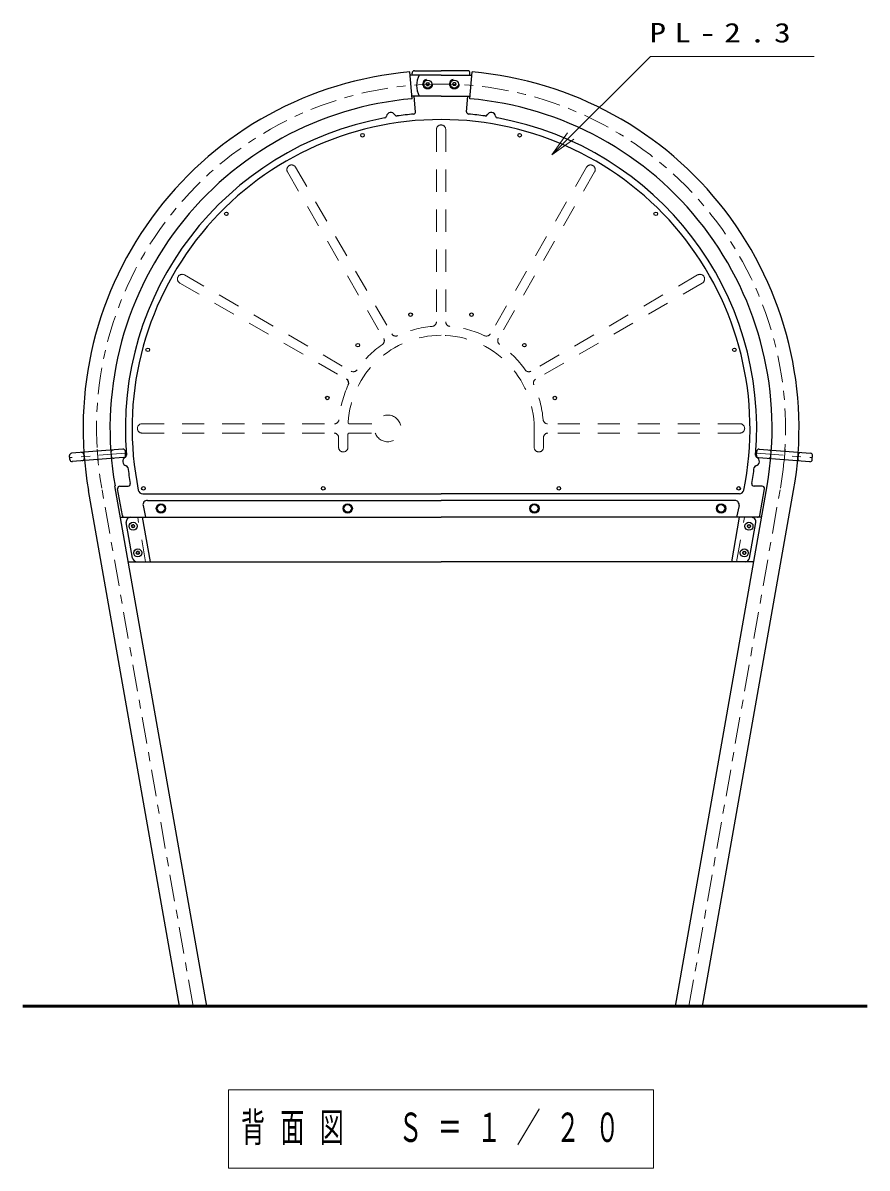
# Model space of a CAD drawing. Units: millimetres on the paper, scale 1:20. Extents: x -385 to 136, y -19 to 267.
# Drawn here: x 41.1 to 136, y 49.8 to 178.6 of the extents above; entities that cross this region are included whole.
import ezdxf

# ---------------------------------------------------------------- set-up
doc = ezdxf.new("R2010")
doc.units = ezdxf.units.MM
doc.linetypes.add('USER1', pattern=[4.5, 2.5, -2])
doc.linetypes.add('USER2', pattern=[6, 3, -1, 1, -1])
doc.layers.add('LY_1', color=7, linetype='Continuous', lineweight=25)
doc.styles.add('ＭＳ ゴシック', font='')
doc.styles.get('ＭＳ ゴシック').set_extended_font_data('MS Gothic')

msp = doc.modelspace()

# ---------------------------------------------------------------- linework, layer by layer
at = {"layer": 'LY_1', "color": 70}
for p, q in [((84.86, 170.076), (84.596, 173.089)), ((91.351, 170.076), (91.614, 173.089)), ((61.754, 67.98), (51.433, 126.514)), ((114.456, 67.98), (124.777, 126.514)), ((58.683, 67.98), (48.454, 125.989)), ((117.528, 67.98), (127.756, 125.989)), ((52.056, 122.98), (53.199, 122.98)), ((124.154, 122.98), (123.012, 122.98)), ((52.938, 117.98), (53.904, 117.98)), ((123.272, 117.98), (122.306, 117.98))]:
    msp.add_line(p, q, dxfattribs=at)
at = {"layer": 'LY_1', "color": 4}
for p, q in [((84.878, 172.73), (84.627, 172.73)), ((88.105, 172.73), (84.878, 172.73)), ((88.105, 172.73), (91.332, 172.73)), ((91.332, 172.73), (91.583, 172.73)), ((85.084, 170.38), (84.833, 170.38)), ((88.105, 170.38), (85.084, 170.38)), ((88.105, 170.38), (91.126, 170.38)), ((91.126, 170.38), (91.377, 170.38))]:
    msp.add_line(p, q, dxfattribs=at)
at = {"layer": 'LY_1', "color": 2}
for p, q in [((84.878, 172.73), (84.858, 172.958)), ((85.108, 173.23), (88.105, 173.23)), ((91.103, 173.23), (88.105, 173.23)), ((91.332, 172.73), (91.352, 172.958)), ((85.238, 168.616), (85.084, 170.38)), ((90.972, 168.616), (91.126, 170.38)), ((51.978, 126.48), (52.906, 126.48)), ((124.232, 126.48), (123.305, 126.48)), ((52.261, 123.187), (51.732, 126.187)), ((123.949, 123.187), (124.478, 126.187))]:
    msp.add_line(p, q, dxfattribs=at)
at = {"layer": 'LY_1'}
for p, q in [((86.519, 171.88), (86.432, 171.73)), ((86.519, 171.58), (86.432, 171.73)), ((86.519, 171.88), (86.692, 171.88)), ((86.519, 171.58), (86.692, 171.58)), ((86.778, 171.73), (86.692, 171.88)), ((86.778, 171.73), (86.692, 171.58)), ((89.432, 171.73), (89.519, 171.88)), ((89.432, 171.73), (89.519, 171.58)), ((89.692, 171.88), (89.519, 171.88)), ((89.692, 171.58), (89.519, 171.58)), ((89.692, 171.88), (89.778, 171.73)), ((89.692, 171.58), (89.778, 171.73)), ((56.36, 124.405), (56.114, 123.98)), ((56.114, 123.98), (56.36, 123.555)), ((56.851, 124.405), (56.36, 124.405)), ((57.096, 123.98), (56.851, 124.405)), ((56.851, 123.555), (57.096, 123.98)), ((77.36, 124.405), (77.114, 123.98)), ((77.114, 123.98), (77.36, 123.555)), ((77.851, 124.405), (77.36, 124.405)), ((78.096, 123.98), (77.851, 124.405)), ((77.851, 123.555), (78.096, 123.98)), ((98.36, 124.405), (98.114, 123.98)), ((98.114, 123.98), (98.36, 123.555)), ((98.851, 124.405), (98.36, 124.405)), ((99.096, 123.98), (98.851, 124.405)), ((98.851, 123.555), (99.096, 123.98)), ((119.36, 124.405), (119.114, 123.98)), ((119.114, 123.98), (119.36, 123.555)), ((119.851, 124.405), (119.36, 124.405)), ((120.096, 123.98), (119.851, 124.405)), ((119.851, 123.555), (120.096, 123.98)), ((56.36, 123.555), (56.851, 123.555)), ((77.36, 123.555), (77.851, 123.555)), ((98.36, 123.555), (98.851, 123.555)), ((119.36, 123.555), (119.851, 123.555)), ((53.297, 121.98), (53.384, 122.13)), ((53.297, 121.98), (53.384, 121.83)), ((53.557, 122.13), (53.384, 122.13)), ((53.557, 121.83), (53.384, 121.83)), ((53.557, 122.13), (53.644, 121.98)), ((53.557, 121.83), (53.644, 121.98)), ((122.653, 122.13), (122.567, 121.98)), ((122.653, 121.83), (122.567, 121.98)), ((122.653, 122.13), (122.826, 122.13)), ((122.653, 121.83), (122.826, 121.83)), ((122.913, 121.98), (122.826, 122.13)), ((122.913, 121.98), (122.826, 121.83)), ((53.826, 118.98), (53.913, 119.13)), ((53.826, 118.98), (53.913, 118.83)), ((54.086, 119.13), (53.913, 119.13)), ((54.086, 118.83), (53.913, 118.83)), ((54.086, 119.13), (54.173, 118.98)), ((54.086, 118.83), (54.173, 118.98)), ((122.124, 119.13), (122.038, 118.98)), ((122.124, 118.83), (122.038, 118.98)), ((122.124, 119.13), (122.297, 119.13)), ((122.124, 118.83), (122.297, 118.83)), ((122.384, 118.98), (122.297, 119.13)), ((122.384, 118.98), (122.297, 118.83))]:
    msp.add_line(p, q, dxfattribs=at)
at = {"layer": 'LY_1', "color": 4, "linetype": 'USER1', "lineweight": 13}
for p, q in [((87.58, 166.605), (87.58, 144.961)), ((88.63, 166.605), (88.63, 144.961)), ((71.747, 162.363), (82.569, 143.619)), ((104.463, 162.363), (93.641, 143.619)), ((70.838, 161.838), (81.66, 143.094)), ((105.372, 161.838), (94.55, 143.094)), ((59.248, 150.247), (77.992, 139.425)), ((116.963, 150.247), (98.219, 139.425)), ((58.723, 149.338), (77.467, 138.516)), ((117.488, 149.338), (98.744, 138.516)), ((54.48, 133.505), (76.124, 133.505)), ((77.802, 133.505), (80.7, 133.505)), ((98.58, 132.98), (98.58, 130.855)), ((121.73, 133.505), (100.086, 133.505)), ((54.48, 132.455), (76.08, 132.455)), ((76.58, 131.955), (76.58, 130.855)), ((77.63, 132.305), (77.63, 130.855)), ((77.78, 132.455), (80.7, 132.455)), ((99.63, 131.955), (99.63, 130.855)), ((121.73, 132.455), (100.13, 132.455))]:
    msp.add_line(p, q, dxfattribs=at)
at = {"layer": 'LY_1', "lineweight": 13}
for p, q in [((100.572, 163.766), (102.34, 166.241)), ((100.572, 163.766), (102.694, 165.887)), ((103.047, 165.534), (100.572, 163.766)), ((64.205, 58.553), (64.205, 49.753)), ((112.005, 58.553), (64.205, 58.553)), ((112.005, 49.753), (112.005, 58.553)), ((64.205, 49.753), (112.005, 49.753))]:
    msp.add_line(p, q, dxfattribs=at)
at = {"layer": 'LY_1', "color": 1, "linetype": 'USER2', "lineweight": 13}
for p, q in [((52.615, 130.187), (46.334, 129.693)), ((49.53, 129.242), (49.419, 130.647)), ((123.595, 130.187), (129.876, 129.693)), ((126.681, 129.242), (126.791, 130.647))]:
    msp.add_line(p, q, dxfattribs=at)
at = {"layer": 'LY_1', "color": 1}
for p, q in [((52.328, 130.641), (46.546, 130.186)), ((52.633, 129.963), (52.597, 130.411)), ((123.578, 129.963), (123.613, 130.411)), ((123.882, 130.641), (129.664, 130.186)), ((46.352, 129.468), (46.317, 129.917)), ((52.403, 129.694), (46.621, 129.239)), ((123.807, 129.694), (129.59, 129.239)), ((129.858, 129.468), (129.894, 129.917))]:
    msp.add_line(p, q, dxfattribs=at)
at = {"layer": 'LY_1', "color": 1, "linetype": 'USER1', "lineweight": 13}
for p, q in [((51.037, 129.837), (51.002, 130.286)), ((125.173, 129.837), (125.208, 130.286)), ((47.947, 129.594), (47.912, 130.042)), ((128.263, 129.594), (128.299, 130.042))]:
    msp.add_line(p, q, dxfattribs=at)
at = {"layer": 'LY_1', "linetype": 'USER2', "lineweight": 13}
for p, q in [((60.219, 67.98), (49.944, 126.251)), ((115.992, 67.98), (126.266, 126.251))]:
    msp.add_line(p, q, dxfattribs=at)
at = {"layer": 'LY_1', "color": 131}
for p in [(54.547, 125.63), (121.663, 125.63)]:
    msp.add_line(p, (88.105, 125.63), dxfattribs=at)
at = {"layer": 'LY_1', "color": 190}
for p, q in [((54.583, 124.293), (54.857, 122.98)), ((55.075, 124.88), (88.105, 124.88)), ((121.135, 124.88), (88.105, 124.88)), ((121.627, 124.293), (121.353, 122.98)), ((53.128, 122.98), (88.105, 122.98)), ((55.414, 117.98), (54.532, 122.98)), ((123.082, 122.98), (88.105, 122.98)), ((120.797, 117.98), (121.678, 122.98)), ((53.412, 118.393), (52.706, 122.393)), ((122.799, 118.393), (123.504, 122.393)), ((53.833, 117.98), (88.105, 117.98)), ((122.377, 117.98), (88.105, 117.98))]:
    msp.add_line(p, q, dxfattribs=at)
at = {"layer": 'LY_1', "color": 70, "linetype": 'USER1', "lineweight": 13}
for p, q in [((54.87, 117.963), (53.989, 122.963)), ((121.34, 117.963), (122.221, 122.963))]:
    msp.add_line(p, q, dxfattribs=at)
at = {"layer": 'LY_1', "lineweight": 50}
msp.add_line((136.023, 67.98), (41.076, 67.98), dxfattribs=at)
at = {"layer": 'LY_1', "lineweight": 13}
msp.add_lwpolyline([(100.572, 163.766), (111.647, 174.84), (130.067, 174.84)], dxfattribs=at)
at = {"layer": 'LY_1', "linetype": 'USER1', "lineweight": 13}
for centre in [(86.605, 171.73), (89.605, 171.73)]:
    msp.add_circle(centre, 0.55, dxfattribs=at)
at = {"layer": 'LY_1'}
for centre, radius in [((86.605, 171.73), 0.45), ((86.605, 171.73), 0.173), ((89.605, 171.73), 0.45), ((89.605, 171.73), 0.173), ((56.605, 123.98), 0.525), ((56.605, 123.98), 0.425), ((77.605, 123.98), 0.525), ((77.605, 123.98), 0.425), ((98.605, 123.98), 0.525), ((98.605, 123.98), 0.425), ((119.605, 123.98), 0.525), ((119.605, 123.98), 0.425), ((53.471, 121.98), 0.45), ((122.74, 121.98), 0.45), ((53.471, 121.98), 0.173), ((122.74, 121.98), 0.173), ((54, 118.98), 0.45), ((54, 118.98), 0.173), ((122.211, 118.98), 0.45), ((122.211, 118.98), 0.173)]:
    msp.add_circle(centre, radius, dxfattribs=at)
at = {"layer": 'LY_1', "color": 131}
for centre in [(79.266, 165.966), (96.944, 165.966), (63.957, 157.128), (112.253, 157.128), (84.676, 145.779), (91.535, 145.779), (55.119, 141.819), (78.736, 142.349), (97.474, 142.349), (121.092, 141.819), (75.307, 136.409), (100.904, 136.409), (54.629, 126.23), (74.855, 126.23), (101.355, 126.23), (121.581, 126.23)]:
    msp.add_circle(centre, 0.2, dxfattribs=at)
at = {"layer": 'LY_1', "color": 70}
for radius, start, end in [(40.263, 95, 190), (40.263, 350, 85), (37.237, 95, 190), (37.237, 350, 85)]:
    msp.add_arc((88.105, 132.98), radius, start, end, dxfattribs=at)
at = {"layer": 'LY_1', "color": 2}
for centre, radius, start, end in [((85.108, 172.98), 0.25, 90, 185), ((91.103, 172.98), 0.25, 355, 90), ((88.105, 132.98), 35.5, 100.28407, 184.86273), ((81.723, 168.156), 0.25, 280.28407, 350.24521), ((82.462, 168.029), 0.5, 28.04839, 170.24521), ((83.124, 168.381), 0.25, 208.04839, 278.00953), ((88.105, 132.98), 35.5, 95, 98.00953), ((84.989, 168.594), 0.25, 275, 5), ((91.221, 168.594), 0.25, 175, 265), ((88.105, 132.98), 35.5, 81.99047, 85), ((93.086, 168.381), 0.25, 261.99047, 331.95161), ((93.748, 168.029), 0.5, 9.75479, 151.95161), ((94.488, 168.156), 0.25, 189.75479, 259.71593), ((88.105, 132.98), 35.5, 355.13727, 79.71593), ((52.8, 129.269), 0.5, 114.90159, 257.09841), ((52.484, 129.95), 0.25, 294.90159, 4.86273), ((123.726, 129.95), 0.25, 175.13727, 245.09841), ((123.411, 129.269), 0.5, 282.90159, 65.09841), ((52.632, 128.538), 0.25, 7.13727, 77.09841), ((88.105, 132.98), 35.5, 187.13727, 190.06849), ((88.105, 132.98), 35.5, 349.93151, 352.86273), ((123.578, 128.538), 0.25, 102.90159, 172.86273), ((51.978, 126.23), 0.25, 90, 190), ((52.906, 126.73), 0.25, 270, 10.06849), ((123.305, 126.73), 0.25, 169.93151, 270), ((124.232, 126.23), 0.25, 350, 90), ((52.507, 123.23), 0.25, 190, 270), ((123.703, 123.23), 0.25, 270, 350)]:
    msp.add_arc(centre, radius, start, end, dxfattribs=at)
at = {"layer": 'LY_1', "color": 4}
for centre, radius, start, end in [((87.855, 171.555), 2.5, 151.9657, 208.0343), ((77.217, 138.083), 0.5, 334.88977, 60)]:
    msp.add_arc(centre, radius, start, end, dxfattribs=at)
at = {"layer": 'LY_1', "linetype": 'USER2', "lineweight": 13}
for start, end in [(90, 190), (350, 90)]:
    msp.add_arc((88.105, 132.98), 38.75, start, end, dxfattribs=at)
at = {"layer": 'LY_1', "color": 131}
for centre, radius, start, end in [((88.105, 132.98), 34.75, 90, 191.53696), ((88.105, 132.98), 34.75, 348.46304, 90), ((54.547, 126.13), 0.5, 191.53696, 270), ((121.663, 126.13), 0.5, 270, 348.46304)]:
    msp.add_arc(centre, radius, start, end, dxfattribs=at)
at = {"layer": 'LY_1', "color": 4, "linetype": 'USER1', "lineweight": 13}
for centre, radius, start, end in [((88.105, 166.605), 0.525, 0, 180), ((71.293, 162.1), 0.525, 30, 210), ((104.918, 162.1), 0.525, 330, 150), ((58.985, 149.793), 0.525, 60, 240), ((117.225, 149.793), 0.525, 300, 120), ((88.105, 132.98), 11.525, 94.88977, 115.11023), ((87.08, 144.961), 0.5, 274.88977, 0), ((89.13, 144.961), 0.5, 180, 265.11023), ((88.105, 132.98), 11.525, 64.88977, 85.11023), ((88.105, 132.98), 10.475, 90, 176.2516), ((81.227, 142.844), 0.5, 304.88977, 30), ((83.002, 143.869), 0.5, 210, 295.11023), ((88.105, 132.98), 10.475, 0, 90), ((93.208, 143.869), 0.5, 244.88977, 330), ((94.983, 142.844), 0.5, 150, 235.11023), ((88.105, 132.98), 11.525, 124.88977, 145.11023), ((88.105, 132.98), 11.525, 34.88977, 55.11023), ((78.242, 139.858), 0.5, 240, 325.11023), ((97.969, 139.858), 0.5, 214.88977, 300), ((98.994, 138.083), 0.5, 120, 205.11023), ((88.105, 132.98), 11.525, 154.88977, 175.11023), ((88.105, 132.98), 11.525, 4.88977, 25.11023), ((54.48, 132.98), 0.525, 90, 270), ((76.124, 134.005), 0.5, 270, 355.11023), ((77.802, 133.655), 0.15, 176.2516, 270), ((100.086, 134.005), 0.5, 184.88977, 270), ((121.73, 132.98), 0.525, 270, 90), ((76.08, 131.955), 0.5, 0, 90), ((77.78, 132.305), 0.15, 90, 180), ((100.13, 131.955), 0.5, 90, 180), ((77.105, 130.855), 0.525, 180, 0), ((99.105, 130.855), 0.525, 180, 0)]:
    msp.add_arc(centre, radius, start, end, dxfattribs=at)
at = {"layer": 'LY_1', "color": 131, "linetype": 'USER1', "lineweight": 13}
msp.add_arc((82.105, 132.98), 1.5, 200.48731, 159.51269, dxfattribs=at)
at = {"layer": 'LY_1', "color": 1}
for centre, start, end in [((46.566, 129.937), 94.5, 184.5), ((52.348, 130.392), 4.5, 94.5), ((123.862, 130.392), 85.5, 175.5), ((129.644, 129.937), 355.5, 85.5), ((46.601, 129.488), 184.5, 274.5), ((52.383, 129.943), 274.5, 4.5), ((123.827, 129.943), 175.5, 265.5), ((129.609, 129.488), 265.5, 355.5)]:
    msp.add_arc(centre, 0.25, start, end, dxfattribs=at)
at = {"layer": 'LY_1', "color": 1, "linetype": 'USER1', "lineweight": 13}
for centre, start, end in [((47.663, 130.023), 4.5, 94.5), ((51.251, 130.305), 94.5, 184.5), ((124.959, 130.305), 355.5, 85.5), ((128.548, 130.023), 85.5, 175.5), ((47.698, 129.574), 274.5, 4.5), ((51.287, 129.857), 184.5, 274.5), ((124.924, 129.857), 265.5, 355.5), ((128.513, 129.574), 175.5, 265.5)]:
    msp.add_arc(centre, 0.25, start, end, dxfattribs=at)
at = {"layer": 'LY_1', "color": 190}
for centre, start, end in [((55.075, 124.38), 90, 190), ((121.135, 124.38), 350, 90), ((53.199, 122.48), 90, 190), ((123.012, 122.48), 350, 90), ((53.904, 118.48), 190, 270), ((122.306, 118.48), 270, 350)]:
    msp.add_arc(centre, 0.5, start, end, dxfattribs=at)

# ---------------------------------------------------------------- texts
at = {"layer": 'LY_1', "attachment_point": 4, "style": 'ＭＳ ゴシック'}
for s, insert, char_height in [('\\T1.5;\\W1.25;PL-2.3', (111.544, 177.49), 2.199), ('\\T1.64;\\W0.6;背面図\u3000Ｓ＝１／２０', (65.605, 54.153), 3.299)]:
    msp.add_mtext(s, dxfattribs=dict(at, insert=insert, char_height=char_height))

doc.saveas('drawing.dxf')
